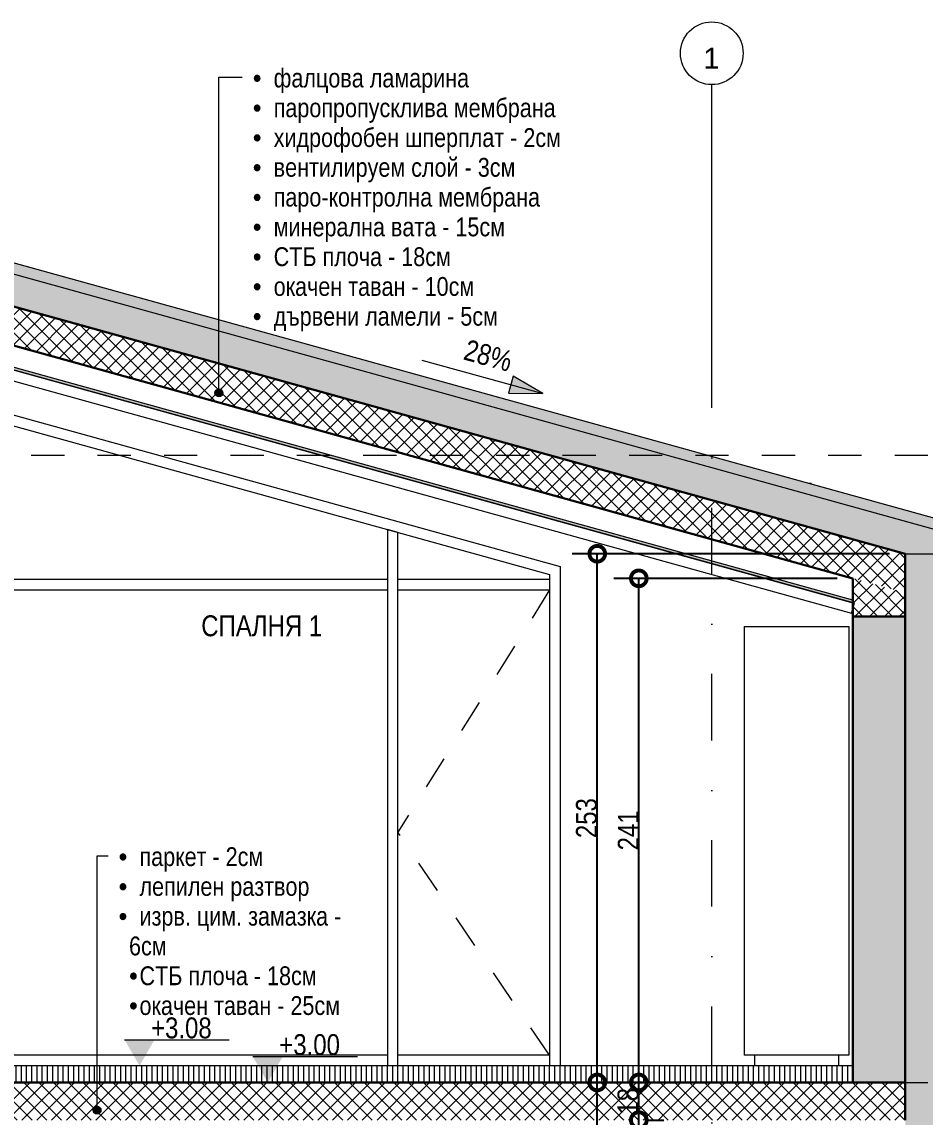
# Model space of a CAD drawing. Header units: centimetres. Extents: x 0 to 25250, y 0 to 2250.
# Drawn here: x 13616 to 14048, y 595 to 1118 of the extents above; entities that cross this region are included whole.
import ezdxf

# ---------------------------------------------------------------- set-up
doc = ezdxf.new("R2010")
doc.units = ezdxf.units.CM
doc.linetypes.add('21-View-2$0$Dash', pattern=[31.75, 15.875, -15.875])
doc.linetypes.add('21-View-2$0$Dash dot', pattern=[79.375, 31.75, -23.8125, 0, -23.8125])
for name, color, linetype, lineweight in [('A-ANNO-DIMS', 7, 'Continuous', 9), ('A-ANNO-NOTE', 7, 'Continuous', 9), ('A-AREA-IDEN', 7, 'Continuous', 9), ('A-CLNG', 7, 'Continuous', 15), ('A-CLNG-PATT', 7, 'Continuous', 15), ('A-DETL', 7, 'Continuous', 9), ('A-DOOR', 7, 'Continuous', 9), ('A-FLOR-FNSH', 7, 'Continuous', 9), ('A-FLOR-LEVL', 7, 'Continuous', 9), ('A-FLOR-PATT', 7, 'Continuous', 9), ('A-GLAZ-CWMG', 7, 'Continuous', 9), ('A-ROOF', 7, 'Continuous', 9), ('A-ROOF-FNSH', 7, 'Continuous', 9), ('A-ROOF-OTLN', 7, 'Continuous', 9), ('A-ROOF-PATT', 7, 'Continuous', 9), ('A-WALL', 7, 'Continuous', 9), ('A-WALL-PATT', 7, 'Continuous', 9), ('G-ANNO-DIMS', 7, 'Continuous', 9), ('G-ANNO-TEXT', 7, 'Continuous', 9), ('I-FURN', 7, 'Continuous', 9), ('S-BEAM', 7, 'Continuous', 9), ('S-GRID', 7, 'Continuous', 9), ('S-GRID-IDEN', 7, 'Continuous', 9)]:
    doc.layers.add(name, color=color, linetype=linetype, lineweight=lineweight)
doc.styles.add('21-View-2$0$Arial', font='arial.ttf', dxfattribs={"height": 10})
doc.styles.add('21-View-2$0$Arial Narrow', font='ARIALN.TTF', dxfattribs={"height": 10})
doc.styles.add('21-View-2$0$Arial Narrow_1', font='ARIALN.TTF', dxfattribs={"height": 10})
doc.styles.add('21-View-2$0$Arial Narrow_2', font='ARIALN.TTF', dxfattribs={"height": 9})
doc.dimstyles.new('21-View-2$0$TEC_DIM', dxfattribs={"dimscale": 30.48, "dimtxt": 10.23431, "dimasz": 0.492126, "dimexe": 0.393701, "dimexo": 0.246063, "dimgap": 0, "dimtad": 1, "dimdec": 0, "dimzin": 0, "dimdsep": 46, "dimtxsty": '21-View-2$0$Arial Narrow', "dimblk1": '21-View-2$0$_DotSmall', "dimblk2": '21-View-2$0$_DotSmall', "dimsah": 1, "dimcen": 0.09, "dimazin": 0, "dimtfac": 1, "dimtdec": 4, "dimtix": 1, "dimtmove": 0, "dimatfit": 3, "dimfxl": 1, "dimtvp": 1, "dimtolj": 1, "dimtzin": 0, "dimarcsym": 2})
pattern_1 = [(45, (13116.8803, 645.128), (-3.535534, 3.535534), []), (135, (13116.8803, 645.128), (-3.535534, -3.535534), [])]

# ---------------------------------------------------------------- blocks, each defined once
blk = doc.blocks.new('ГАРДЕРОБ - Гардероб 210-2502721-4-4')
at = {"layer": 'I-FURN', "color": 253, "true_color": 0xaaaaaa}
for p, q in [((-221.14, 518), (-171.14, 518)), ((-221.14, 518), (-221.14, 313)), ((-171.14, 518), (-171.14, 313)), ((-171.14, 313), (-221.14, 313)), ((-216.14, 313), (-216.14, 308)), ((-176.14, 313), (-176.14, 308)), ((-176.14, 308), (-216.14, 308))]:
    blk.add_line(p, q, dxfattribs=at)
blk = doc.blocks.new('Rectangular Mullion - TEC_DOGRAMA_TERASI_EX-1911774-4-4')
at = {"layer": 'A-GLAZ-CWMG'}
for p, q in [((-572.14, 308), (-572.14, 313)), ((-391.64, 313), (-572.14, 313)), ((-391.64, 313), (-391.64, 308))]:
    blk.add_line(p, q, dxfattribs=at)
blk = doc.blocks.new('Rectangular Mullion - TEC_DOGRAMA_TERASI_EX-2486679-4-4')
at = {"layer": 'A-GLAZ-CWMG'}
blk.add_line((-314.14, 538), (-314.14, 308), dxfattribs=at)
blk = doc.blocks.new('Rectangular Mullion - TEC_DOGRAMA_TERASI_EX-1867563-4-4')
at = {"layer": 'A-GLAZ-CWMG'}
for p, q in [((-386.64, 308), (-386.64, 313)), ((-314.14, 313), (-386.64, 313)), ((-314.14, 313), (-314.14, 308))]:
    blk.add_line(p, q, dxfattribs=at)
blk = doc.blocks.new('Rectangular Mullion - TEC_DOGRAMA_TERASI_INT-2486674-4-4')
at = {"layer": 'A-GLAZ-CWMG'}
for p, q in [((-391.64, 538), (-391.64, 308)), ((-386.64, 308), (-386.64, 538))]:
    blk.add_line(p, q, dxfattribs=at)
blk = doc.blocks.new('TEC-GLASSDOOR - TEC-GLASSDOOR-2486681-4-4')
at = {"layer": 'A-DOOR', "linetype": '21-View-2$0$Dash'}
for p in [(-314.14, 535.5), (-314.14, 313)]:
    blk.add_line(p, (-386.64, 419.68), dxfattribs=at)
blk = doc.blocks.new('Rectangular Mullion - TEC_DOGRAMA_TERASI_EX-2493953-4-4')
at = {"layer": 'A-GLAZ-CWMG'}
blk.add_line((-314.14, 542.85), (-314.14, 538), dxfattribs=at)
blk = doc.blocks.new('Rectangular Mullion - TEC_DOGRAMA_TERASI_INT-2419928-4-4')
at = {"layer": 'A-GLAZ-CWMG'}
for p, q in [((-572.14, 535.5), (-572.14, 540.5)), ((-391.64, 540.5), (-572.14, 540.5)), ((-391.64, 540.5), (-391.64, 535.5)), ((-572.14, 535.5), (-391.64, 535.5))]:
    blk.add_line(p, q, dxfattribs=at)
blk = doc.blocks.new('Rectangular Mullion - TEC_DOGRAMA_TERASI_INT-2419929-4-4')
at = {"layer": 'A-GLAZ-CWMG'}
for p, q in [((-386.64, 535.5), (-386.64, 540.5)), ((-314.14, 540.5), (-386.64, 540.5)), ((-314.14, 540.5), (-314.14, 535.5)), ((-386.64, 535.5), (-314.14, 535.5))]:
    blk.add_line(p, q, dxfattribs=at)
blk = doc.blocks.new('Rectangular Mullion - TEC_DOGRAMA_TERASI_INT-2493947-4-4')
at = {"layer": 'A-GLAZ-CWMG'}
for p, q in [((-390.48, 564.02), (-391.64, 564.35)), ((-391.64, 564.35), (-391.64, 538)), ((-386.64, 562.96), (-390.48, 564.02)), ((-386.64, 538), (-386.64, 562.96))]:
    blk.add_line(p, q, dxfattribs=at)
blk = doc.blocks.new('Rectangular Mullion - TEC_DOGRAMA_TERASI_EX-2493948-4-4')
at = {"layer": 'A-GLAZ-CWMG'}
blk.add_line((-390.48, 564.02), (-314.14, 542.85), dxfattribs=at)
blk = doc.blocks.new('Rectangular Mullion - TEC_DOGRAMA_TERASI_EX-2493949-4-4')
at = {"layer": 'A-GLAZ-CWMG'}
blk.add_line((-572.14, 614.4), (-390.48, 564.02), dxfattribs=at)
blk = doc.blocks.new('Structural Framing 2 - Structural Framing 2-2368500-4-4')
at = {"layer": 'S-BEAM'}
h = blk.add_hatch(dxfattribs=at)
h.set_pattern_fill('FP2_17', color=256, style=0, pattern_type=2)
h.set_pattern_definition([(45, (-1066.009, 333.896), (-3.535534, 3.535534), []), (135, (-1066.009, 333.896), (-3.535534, -3.535534), [])])
h.paths.add_polyline_path([(-144.14, 522.78), (-144.14, 534.1), (-169.14, 541.04), (-169.14, 522.78), (-167.84, 522.78)])
at = {"layer": 'A-DETL', "color": 7, "lineweight": 30}
for p, q in [((-144.14, 522.78), (-144.14, 534.1)), ((-169.14, 522.78), (-144.14, 522.78))]:
    blk.add_line(p, q, dxfattribs=at)
at = {"layer": 'S-BEAM', "lineweight": 30}
blk.add_line((-169.14, 541.04), (-169.14, 522.78), dxfattribs=at)
blk = doc.blocks.new('Grid - TEC_GRID_CIRCLE-145857-4-4')
at = {"layer": 'S-GRID-IDEN'}
blk.add_circle((-696.64, 792.09), 15, dxfattribs=at)
blk = doc.blocks.new('Spot Elevations - ELEVATION_PROJECT-150941-4-4')
at = {"layer": 'A-ANNO-NOTE'}
blk.add_hatch(color=256, dxfattribs=at).paths.add_polyline_path([(-1311.2, 698.09), (-1296.89, 698.09), (-1304.04, 685.69)])
blk.add_line((-1311.2, 698.09), (-1261.2, 698.09), dxfattribs=at)
blk = doc.blocks.new('21-View-2$0$_DotSmall')
at = {"color": 0, "linetype": 'ByBlock', "const_width": 0.5}
blk.add_lwpolyline([(-0.0625, 0, 1), (0.0625, 0, 1)], format="xyb", close=True, dxfattribs=at)
blk = doc.blocks.new('*D3142')
at = {"layer": 'A-ANNO-DIMS', "color": 0, "lineweight": -2, "transparency": 16777216}
for p, q in [((13911.37, 319.23), (13911.37, 593.23)), ((13916.22, 593.23), (13923.37, 593.23)), ((13916.22, 319.23), (13923.37, 319.23))]:
    blk.add_line(p, q, dxfattribs=at)
at = {"layer": 'A-ANNO-DIMS', "color": 0, "lineweight": -2, "transparency": 16777216, "xscale": 15, "yscale": 15, "zscale": 15}
for p, rotation in [((13911.37, 593.23), 90), ((13911.37, 319.23), 270)]:
    blk.add_blockref('21-View-2$0$_DotSmall', p, dxfattribs=dict(at, rotation=rotation))
at = {"layer": 'A-ANNO-DIMS', "color": 0, "transparency": 16777216, "insert": (13906.35, 456.23), "char_height": 10, "width": 22.8079, "attachment_point": 5, "rotation": 90, "style": '21-View-2$0$Arial Narrow'}
blk.add_mtext('\\A1;274', dxfattribs=at)
blk = doc.blocks.new('*D3143')
at = {"layer": 'A-ANNO-DIMS', "color": 0, "lineweight": -2, "transparency": 16777216}
for p, q in [((13911.37, 593.23), (13911.37, 611.23)), ((13916.22, 611.23), (13923.37, 611.23)), ((13916.22, 593.23), (13923.37, 593.23))]:
    blk.add_line(p, q, dxfattribs=at)
at = {"layer": 'A-ANNO-DIMS', "color": 0, "lineweight": -2, "transparency": 16777216, "xscale": 15, "yscale": 15, "zscale": 15}
for p, rotation in [((13911.37, 611.23), 90), ((13911.37, 593.23), 270)]:
    blk.add_blockref('21-View-2$0$_DotSmall', p, dxfattribs=dict(at, rotation=rotation))
at = {"layer": 'A-ANNO-DIMS', "color": 0, "transparency": 16777216, "insert": (13906.26, 602.23), "char_height": 10, "width": 15.2053, "attachment_point": 5, "rotation": 90, "style": '21-View-2$0$Arial Narrow'}
blk.add_mtext('\\A1;18', dxfattribs=at)
blk = doc.blocks.new('*D3144')
at = {"layer": 'A-ANNO-DIMS', "color": 0, "lineweight": -2, "transparency": 16777216}
for p, q in [((14006.25, 852.27), (13899.37, 852.27)), ((13911.37, 611.23), (13911.37, 852.27)), ((13916.22, 611.23), (13923.37, 611.23))]:
    blk.add_line(p, q, dxfattribs=at)
at = {"layer": 'A-ANNO-DIMS', "color": 0, "lineweight": -2, "transparency": 16777216, "xscale": 15, "yscale": 15, "zscale": 15}
for p, rotation in [((13911.37, 852.27), 90), ((13911.37, 611.23), 270)]:
    blk.add_blockref('21-View-2$0$_DotSmall', p, dxfattribs=dict(at, rotation=rotation))
at = {"layer": 'A-ANNO-DIMS', "color": 0, "transparency": 16777216, "insert": (13906.35, 731.75), "char_height": 10, "width": 22.8079, "attachment_point": 5, "rotation": 90, "style": '21-View-2$0$Arial Narrow'}
blk.add_mtext('\\A1;241', dxfattribs=at)
blk = doc.blocks.new('*D3146')
at = {"layer": 'A-ANNO-DIMS', "color": 0, "lineweight": -2, "transparency": 16777216}
for p, q in [((13891.51, 311.23), (13891.51, 611.23)), ((13896.36, 611.23), (13903.51, 611.23)), ((13896.36, 311.23), (13903.51, 311.23))]:
    blk.add_line(p, q, dxfattribs=at)
at = {"layer": 'A-ANNO-DIMS', "color": 0, "lineweight": -2, "transparency": 16777216, "xscale": 15, "yscale": 15, "zscale": 15}
for p, rotation in [((13891.51, 611.23), 90), ((13891.51, 311.23), 270)]:
    blk.add_blockref('21-View-2$0$_DotSmall', p, dxfattribs=dict(at, rotation=rotation))
at = {"layer": 'A-ANNO-DIMS', "color": 0, "transparency": 16777216, "insert": (13886.4, 461.23), "char_height": 10, "width": 22.8079, "attachment_point": 5, "rotation": 90, "style": '21-View-2$0$Arial Narrow'}
blk.add_mtext('\\A1;300', dxfattribs=at)
blk = doc.blocks.new('*D3147')
at = {"layer": 'A-ANNO-DIMS', "color": 0, "lineweight": -2, "transparency": 16777216}
for p, q in [((14031.25, 864.02), (13879.51, 864.02)), ((13891.51, 611.23), (13891.51, 864.02)), ((13896.36, 611.23), (13903.51, 611.23))]:
    blk.add_line(p, q, dxfattribs=at)
at = {"layer": 'A-ANNO-DIMS', "color": 0, "lineweight": -2, "transparency": 16777216, "xscale": 15, "yscale": 15, "zscale": 15}
for p, rotation in [((13891.51, 864.02), 90), ((13891.51, 611.23), 270)]:
    blk.add_blockref('21-View-2$0$_DotSmall', p, dxfattribs=dict(at, rotation=rotation))
at = {"layer": 'A-ANNO-DIMS', "color": 0, "transparency": 16777216, "insert": (13886.4, 737.62), "char_height": 10, "width": 22.8079, "attachment_point": 5, "rotation": 90, "style": '21-View-2$0$Arial Narrow'}
blk.add_mtext('\\A1;253', dxfattribs=at)
blk = doc.blocks.new('Rectangular Mullion - TEC_LAMEL-1726567-4-4')
at = {"layer": 'A-GLAZ-CWMG', "color": 253, "lineweight": 5, "true_color": 0xaaaaaa}
for p, q in [((-168.48, 529.18), (-683.48, 672)), ((-684.81, 667.18), (-169.81, 524.36)), ((-169.81, 524.36), (-168.48, 529.18))]:
    blk.add_line(p, q, dxfattribs=at)

msp = doc.modelspace()

# ---------------------------------------------------------------- hatches: boundary and pattern name
at = {"layer": 'A-CLNG-PATT', "true_color": 0xffff80}
msp.add_hatch(color=51, dxfattribs=at).paths.add_polyline_path([(14013.75, 840.61), (14013.75, 841.9), (13498.75, 984.71), (13498.75, 983.42), (13985.82, 848.35)])
at = {"layer": 'A-FLOR-PATT', "true_color": 0x787878}
h = msp.add_hatch(dxfattribs=at)
h.set_pattern_fill('FP2_15', color=8, style=0, pattern_type=2)
h.set_pattern_definition([(270, (13218.7463, 619.2322), (2.5, -9e-15), [])])
h.paths.add_polyline_path([(14006.75, 611.23), (14013.75, 611.23), (14013.75, 619.23), (12608.75, 619.23), (12608.75, 611.23), (13985.82, 611.23)])
at = {"layer": 'A-FLOR-PATT'}
h = msp.add_hatch(dxfattribs=at)
h.set_pattern_fill('FP2_17', color=256, style=0, pattern_type=2)
h.set_pattern_definition(pattern_1)
h.paths.add_polyline_path([(14015.05, 593.23), (14038.75, 593.23), (14038.75, 611.23), (12608.75, 611.23), (12608.75, 593.23), (14013.75, 593.23)])
at = {"layer": 'A-ROOF-PATT', "true_color": 0xc0c0c0}
msp.add_hatch(color=9, dxfattribs=at).paths.add_polyline_path([(14058.75, 874.03), (14058.75, 879.22), (13453.75, 1047), (13453.75, 1041.82), (14053.75, 875.42)])
at = {"layer": 'A-ROOF-PATT', "true_color": 0xffff80}
msp.add_hatch(color=51, dxfattribs=at).paths.add_polyline_path([(14053.75, 859.86), (14053.75, 875.42), (13458.75, 1040.43), (13458.75, 1024.86), (14038.75, 864.02)])
at = {"layer": 'A-ROOF-PATT'}
h = msp.add_hatch(dxfattribs=at)
h.set_pattern_fill('FP2_17', color=256, style=0, pattern_type=2)
h.set_pattern_definition(pattern_1)
h.paths.add_polyline_path([(14038.75, 845.34), (14038.75, 864.02), (13473.75, 1020.7), (13473.75, 1002.02), (14015.05, 851.91)])
at = {"layer": 'A-ROOF-PATT', "lineweight": 5, "true_color": 0xc0c0c0}
msp.add_hatch(color=9, dxfattribs=at).paths.add_polyline_path([(13993.99, 897.18), (13993.99, 897.34), (13993.72, 897.6), (13992.48, 897.6), (13993.83, 897.23)])
at = {"layer": 'A-WALL-PATT', "lineweight": 5, "true_color": 0xffff80}
msp.add_hatch(color=51, dxfattribs=at).paths.add_polyline_path([(14053.75, 611.23), (14053.75, 859.86), (14038.75, 864.02), (14038.75, 611.23)])
at = {"layer": 'A-WALL-PATT', "true_color": 0x808080}
msp.add_hatch(color=8, dxfattribs=at).paths.add_polyline_path([(14013.75, 611.23), (14038.75, 611.23), (14038.75, 834.02), (14013.75, 834.02), (14013.75, 619.23)])
at = {"layer": 'A-WALL-PATT', "true_color": 0xffff80}
msp.add_hatch(color=51, dxfattribs=at).paths.add_polyline_path([(14053.75, 556.23), (14053.75, 611.23), (14038.75, 611.23), (14038.75, 556.23)])
at = {"layer": 'G-ANNO-DIMS'}
msp.add_hatch(color=256, dxfattribs=at).paths.add_polyline_path([(13865.49, 940.6), (13851.33, 948.94), (13849.05, 940.74)])
at = {"layer": 'G-ANNO-TEXT'}
h = msp.add_hatch(color=256, dxfattribs=at)
edge = h.paths.add_edge_path()
edge.add_arc((13710.67, 940.95), 1.88, 0, 360)
h = msp.add_hatch(color=256, dxfattribs=at)
edge = h.paths.add_edge_path()
edge.add_arc((13652.41, 597.98), 1.88, 0, 360)

# ---------------------------------------------------------------- linework, layer by layer
at = {"layer": 'A-CLNG', "lineweight": 5}
for p, q in [((14013.75, 841.9), (13498.75, 984.71)), ((13498.75, 983.42), (14013.75, 840.61)), ((14013.75, 840.61), (14013.75, 841.9))]:
    msp.add_line(p, q, dxfattribs=at)
at = {"layer": 'A-FLOR-FNSH'}
for p, q in [((13966.75, 619.23), (12608.75, 619.23)), ((14013.75, 619.23), (14006.75, 619.23))]:
    msp.add_line(p, q, dxfattribs=at)
at = {"layer": 'A-FLOR-FNSH', "lineweight": 30}
for p, q in [((14013.75, 611.23), (14013.75, 619.23)), ((14038.75, 611.23), (12608.75, 611.23)), ((14038.75, 593.23), (14038.75, 611.23))]:
    msp.add_line(p, q, dxfattribs=at)
at = {"layer": 'A-FLOR-LEVL', "linetype": '21-View-2$0$Dash'}
for p, q in [((12319.19, 911.23), (14133.43, 911.23)), ((12319.19, 611.23), (14133.43, 611.23))]:
    msp.add_line(p, q, dxfattribs=at)
at = {"layer": 'A-ROOF', "lineweight": 30}
for p, q in [((14038.75, 864.02), (13473.75, 1020.7)), ((13498.75, 995.09), (14013.75, 852.27))]:
    msp.add_line(p, q, dxfattribs=at)
at = {"layer": 'A-ROOF-FNSH'}
for p, q in [((14058.75, 879.22), (13453.75, 1047)), ((13458.75, 1040.43), (14053.75, 875.42))]:
    msp.add_line(p, q, dxfattribs=at)
at = {"layer": 'A-ROOF-OTLN'}
for p, q in [((13993.72, 897.6), (13992.48, 897.6)), ((13993.99, 897.18), (13993.99, 897.34))]:
    msp.add_line(p, q, dxfattribs=at)
msp.add_arc((13993.72, 897.34), 0.261, 0, 90, dxfattribs=at)
at = {"layer": 'A-WALL'}
for p, q in [((13605.75, 932.21), (13873.75, 857.89)), ((13873.75, 857.89), (13873.75, 619.23)), ((14038.75, 845.34), (14038.75, 834.02)), ((14038.75, 834.02), (14013.75, 834.02))]:
    msp.add_line(p, q, dxfattribs=at)
at = {"layer": 'A-WALL', "lineweight": 30}
for p, q in [((14038.75, 864.02), (14038.75, 845.34)), ((14013.75, 834.02), (14013.75, 619.23)), ((14038.75, 834.02), (14038.75, 611.23))]:
    msp.add_line(p, q, dxfattribs=at)
at = {"layer": 'G-ANNO-DIMS'}
for p, q in [((13807.67, 956.64), (13865.49, 940.6)), ((13851.33, 948.94), (13849.05, 940.74)), ((13865.49, 940.6), (13851.33, 948.94)), ((13849.05, 940.74), (13865.49, 940.6)), ((14038.75, 864.02), (14131.61, 864.02))]:
    msp.add_line(p, q, dxfattribs=at)
at = {"layer": 'G-ANNO-TEXT'}
for p, q in [((13710.67, 1091.86), (13721.84, 1091.86)), ((13710.67, 940.95), (13710.67, 1091.86)), ((13652.41, 719.55), (13657.7, 719.55)), ((13652.41, 597.98), (13652.41, 719.55))]:
    msp.add_line(p, q, dxfattribs=at)
for centre in [(13710.67, 940.95), (13652.41, 597.98)]:
    msp.add_circle(centre, 1.88, dxfattribs=at)
at = {"layer": 'S-GRID', "color": 1, "lineweight": 18, "true_color": 0xff0000}
msp.add_line((13946.25, 963.32), (13946.25, 1088.32), dxfattribs=at)
at = {"layer": 'S-GRID', "color": 1, "linetype": '21-View-2$0$Dash dot', "lineweight": 18, "true_color": 0xff0000}
msp.add_line((13946.25, 218.48), (13946.25, 963.32), dxfattribs=at)

# ---------------------------------------------------------------- block references
at = {"layer": 'A-DETL', "color": 7, "lineweight": 30}
msp.add_blockref('Structural Framing 2 - Structural Framing 2-2368500-4-4', (14182.89, 311.23), dxfattribs=at)
at = {"layer": 'A-DOOR'}
msp.add_blockref('TEC-GLASSDOOR - TEC-GLASSDOOR-2486681-4-4', (14182.89, 311.23), dxfattribs=at)
at = {"layer": 'A-GLAZ-CWMG', "color": 253, "lineweight": 5, "true_color": 0xaaaaaa}
msp.add_blockref('Rectangular Mullion - TEC_LAMEL-1726567-4-4', (14182.89, 311.23), dxfattribs=at)
at = {"layer": 'A-GLAZ-CWMG'}
for name in ['Rectangular Mullion - TEC_DOGRAMA_TERASI_EX-2493949-4-4', 'Rectangular Mullion - TEC_DOGRAMA_TERASI_INT-2493947-4-4', 'Rectangular Mullion - TEC_DOGRAMA_TERASI_EX-2493948-4-4', 'Rectangular Mullion - TEC_DOGRAMA_TERASI_EX-2493953-4-4', 'Rectangular Mullion - TEC_DOGRAMA_TERASI_INT-2419928-4-4', 'Rectangular Mullion - TEC_DOGRAMA_TERASI_INT-2486674-4-4', 'Rectangular Mullion - TEC_DOGRAMA_TERASI_INT-2419929-4-4', 'Rectangular Mullion - TEC_DOGRAMA_TERASI_EX-2486679-4-4', 'Rectangular Mullion - TEC_DOGRAMA_TERASI_EX-1911774-4-4', 'Rectangular Mullion - TEC_DOGRAMA_TERASI_EX-1867563-4-4']:
    msp.add_blockref(name, (14182.89, 311.23), dxfattribs=at)
at = {"layer": 'G-ANNO-DIMS'}
for p in [(14976.76, -66.46), (15038.06, -74.46)]:
    msp.add_blockref('Spot Elevations - ELEVATION_PROJECT-150941-4-4', p, dxfattribs=at)
at = {"layer": 'I-FURN', "color": 253, "true_color": 0xaaaaaa}
msp.add_blockref('ГАРДЕРОБ - Гардероб 210-2502721-4-4', (14182.89, 311.23), dxfattribs=at)
at = {"layer": 'S-GRID-IDEN'}
msp.add_blockref('Grid - TEC_GRID_CIRCLE-145857-4-4', (14642.89, 311.23), dxfattribs=at)

# ---------------------------------------------------------------- texts
at = {"layer": 'A-AREA-IDEN', "insert": (13731.11, 824.44), "char_height": 10, "width": 58.9, "attachment_point": 8, "line_spacing_factor": 0.949189, "style": '21-View-2$0$Arial Narrow_1'}
msp.add_mtext('\\pt63.5,127,190.5,254,317.5,381,444.5,508,571.5,635,698.5,762,825.5,889,952.5,1016,1079.5,1143,1206.5,1270,1333.5,1397,1460.5,1524,1587.5,1651,1714.5,1778,1841.5,1905,1968.5,2032;{\\fArial Narrow|b0|i0|c204|p34;СПАЛНЯ }1', dxfattribs=at)
at = {"layer": 'G-ANNO-DIMS', "insert": (13829.7, 966.7), "char_height": 10, "width": 27.5081, "attachment_point": 1, "rotation": 344.5, "line_spacing_factor": 0.974696, "style": '21-View-2$0$Arial Narrow'}
msp.add_mtext('28%', dxfattribs=at)
at = {"layer": 'G-ANNO-DIMS', "char_height": 10, "width": 34.7536, "attachment_point": 1, "line_spacing_factor": 0.974696, "style": '21-View-2$0$Arial Narrow'}
for s, insert in [('+3.08', (13678.23, 642.32)), ('+3.00', (13739.53, 634.32))]:
    msp.add_mtext(s, dxfattribs=dict(at, insert=insert))
at = {"layer": 'G-ANNO-TEXT', "char_height": 9, "attachment_point": 1, "line_spacing_factor": 0.949189, "style": '21-View-2$0$Arial Narrow_2'}
for s, insert, width in [('\\pi-5.00004,l5.00004,t9.99999,15.00003,19.99998,25.00002,29.99997,35.00001,39.99996,45,50.00004,54.99999,60.00003,64.99998,70.00002,74.99997,80.00001,84.99996,90,95.00004,99.99999,105.00003,109.99998,115.00002,119.99997,125.00001,129.99996,135,140.00004,144.99999,150.00003,154.99998,160.00002;{\\fSymbol|b0|i0|c2|p18;·^I\\fArial Narrow|b0|i0|c204|p34;фалцова ламарина\\P\\fSymbol|b0|i0|c2|p18;·^I\\fArial Narrow|b0|i0|c204|p34;паропропусклива мембрана\\P\\fSymbol|b0|i0|c2|p18;·^I\\fArial Narrow|b0|i0|c204|p34;хидрофобен шперплат }- 2{\\fArial Narrow|b0|i0|c204|p34;см\\P\\fSymbol|b0|i0|c2|p18;·^I\\fArial Narrow|b0|i0|c204|p34;вентилируем слой }- 3{\\fArial Narrow|b0|i0|c204|p34;см\\P\\fSymbol|b0|i0|c2|p18;·^I\\fArial Narrow|b0|i0|c204|p34;паро}-{\\fArial Narrow|b0|i0|c204|p34;контролна мембрана\\P\\fSymbol|b0|i0|c2|p18;·^I\\fArial Narrow|b0|i0|c204|p34;минерална вата }- 15{\\fArial Narrow|b0|i0|c204|p34;см\\P\\fSymbol|b0|i0|c2|p18;·^I\\fArial Narrow|b0|i0|c204|p34;СТБ плоча }- 18{\\fArial Narrow|b0|i0|c204|p34;см\\P\\fSymbol|b0|i0|c2|p18;·^I\\fArial Narrow|b0|i0|c204|p34;окачен таван }- 10{\\fArial Narrow|b0|i0|c204|p34;см\\P\\fSymbol|b0|i0|c2|p18;·^I\\fArial Narrow|b0|i0|c204|p34;дървени ламели }- 5{\\fArial Narrow|b0|i0|c204|p34;см}', (13726.84, 1096.01), 216.6), ('\\pi-5.00004,l5.00004,t9.99999,15.00003,19.99998,25.00002,29.99997,35.00001,39.99996,45,50.00004,54.99999,60.00003,64.99998,70.00002,74.99997,80.00001,84.99996,90,95.00004,99.99999,105.00003,109.99998,115.00002,119.99997,125.00001,129.99996,135,140.00004,144.99999,150.00003,154.99998,160.00002;{\\fSymbol|b0|i0|c2|p18;·^I\\fArial Narrow|b0|i0|c204|p34;паркет }- 2{\\fArial Narrow|b0|i0|c204|p34;см\\P\\fSymbol|b0|i0|c2|p18;·^I\\fArial Narrow|b0|i0|c204|p34;лепилен разтвор \\P\\fSymbol|b0|i0|c2|p18;·^I\\fArial Narrow|b0|i0|c204|p34;изрв}. {\\fArial Narrow|b0|i0|c204|p34;цим}. {\\fArial Narrow|b0|i0|c204|p34;замазка }- \\P\\pi0,t5.00004,9.99999,15.00003,19.99998,25.00002,29.99997,35.00001,39.99996,45,50.00004,54.99999,60.00003,64.99998,70.00002,74.99997,80.00001,84.99996,90,95.00004,99.99999,105.00003,109.99998,115.00002,119.99997,125.00001,129.99996,135,140.00004,144.99999,150.00003,154.99998,160.00002;6{\\fArial Narrow|b0|i0|c204|p34;см \\P\\pi-5.00004,t9.99999,15.00003,19.99998,25.00002,29.99997,35.00001,39.99996,45,50.00004,54.99999,60.00003,64.99998,70.00002,74.99997,80.00001,84.99996,90,95.00004,99.99999,105.00003,109.99998,115.00002,119.99997,125.00001,129.99996,135,140.00004,144.99999,150.00003,154.99998,160.00002;\\fSymbol|b0|i0|c2|p18;·^I\\fArial Narrow|b0|i0|c204|p34;СТБ плоча }- 18{\\fArial Narrow|b0|i0|c204|p34;см\\P\\fSymbol|b0|i0|c2|p18;·^I\\fArial Narrow|b0|i0|c204|p34;окачен таван }- 25{\\fArial Narrow|b0|i0|c204|p34;см}', (13662.7, 723.71), 123.927)]:
    msp.add_mtext(s, dxfattribs=dict(at, insert=insert, width=width))
at = {"layer": 'S-GRID-IDEN', "insert": (13946.09, 1100.94), "char_height": 10, "width": 8.25, "attachment_point": 5, "line_spacing_factor": 0.936439, "style": '21-View-2$0$Arial'}
msp.add_mtext('\\pt50,100,150,200,250,300,350,400,450,500,550,600,650,700,750,800,850,900,950,1000,1050,1100,1150,1200,1250,1300,1350,1400,1450,1500,1550,1600;1', dxfattribs=at)

# ---------------------------------------------------------------- dimensions: what is measured, and where the dimension line sits
at = {"layer": 'A-ANNO-DIMS'}
for base, p1, p2, override, picture, middle in [((13891.51, 864.02), (13888.86, 611.23), (14038.75, 864.02), {"dimpost": '<>', "dimfxl": 293.881003}, '*D3147', (13886.4, 737.62)), ((13911.37, 852.27), (13908.72, 611.23), (14013.75, 852.27), {"dimpost": '<>', "dimfxl": 262.925753}, '*D3144', (13906.35, 731.75)), ((13891.51, 611.23), (13888.86, 311.23), (13888.86, 611.23), {"dimpost": '<>', "dimfxl": 300}, '*D3146', (13886.4, 461.23)), ((13911.37, 611.23), (13908.72, 593.23), (13908.72, 611.23), {"dimpost": '<>', "dimfxl": 18}, '*D3143', (13906.26, 602.23)), ((13911.37, 593.23), (13908.72, 319.23), (13908.72, 593.23), {"dimpost": '<>', "dimfxl": 274}, '*D3142', (13906.35, 456.23))]:
    dim = msp.add_linear_dim(base=base, p1=p1, p2=p2, angle=90, dimstyle='21-View-2$0$TEC_DIM', override=override, dxfattribs=at)
    dim.commit()
    dim.dimension.update_dxf_attribs({"geometry": picture, "text_midpoint": middle})

doc.saveas('drawing.dxf')
